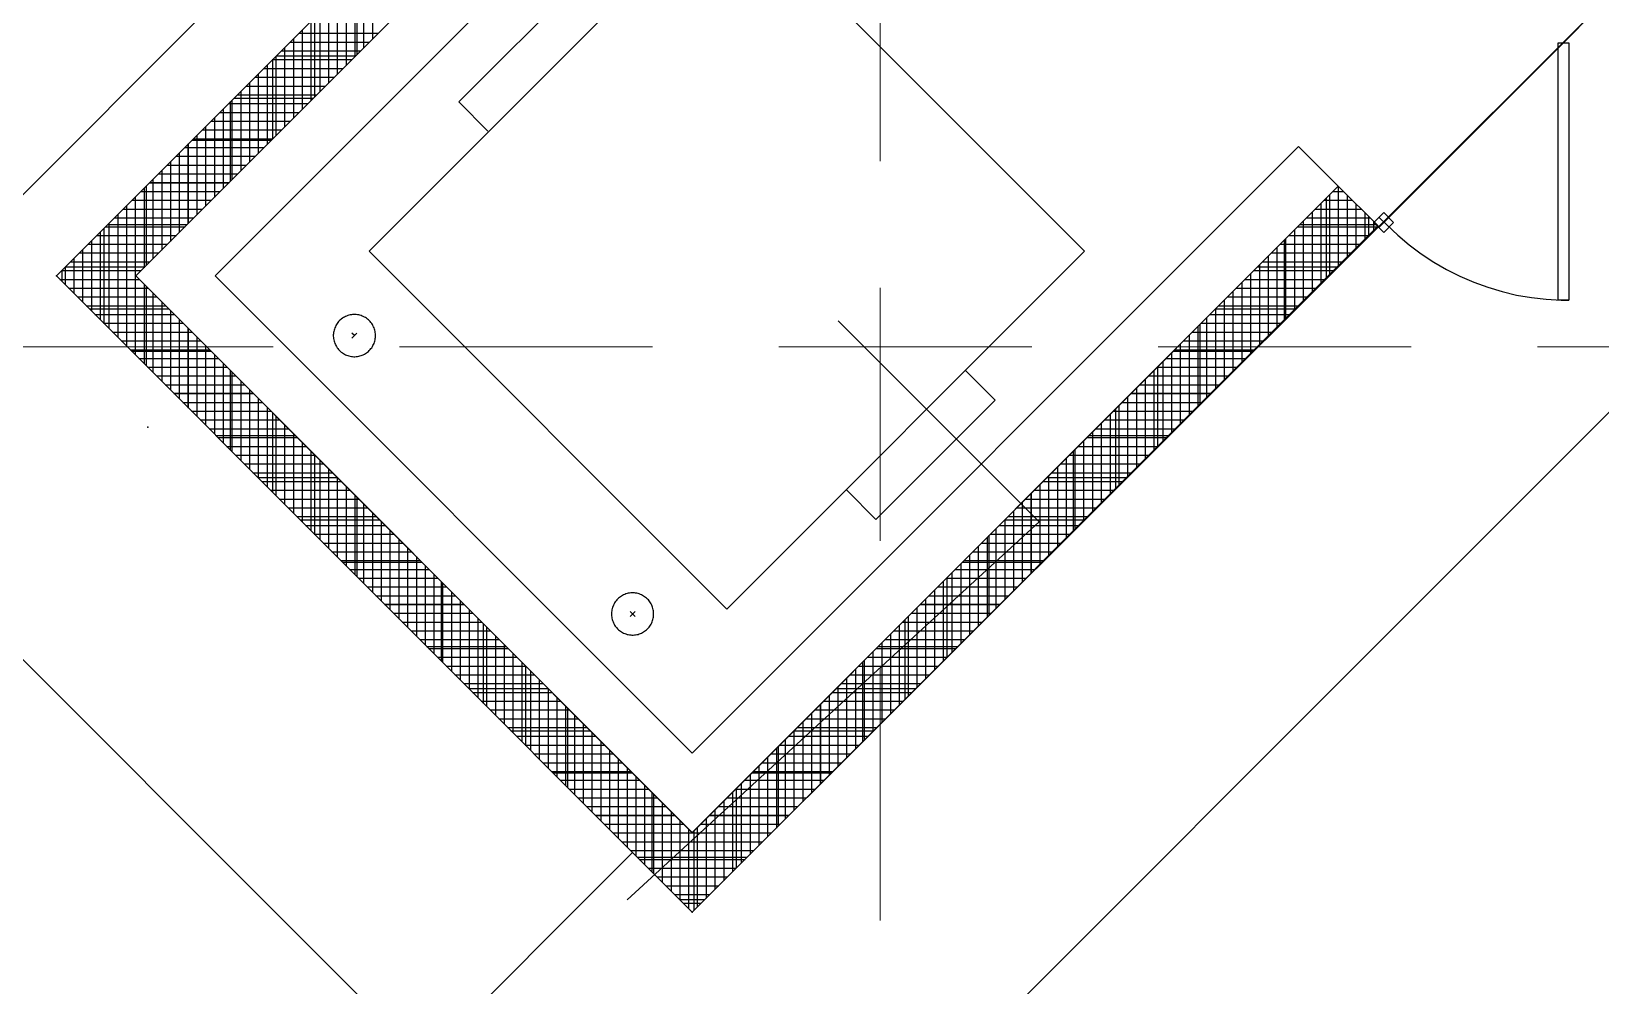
# Model space of a CAD drawing. Header units: inches. Extents: x 4833 to 5685, y 5436 to 5969.
# Drawn here: x 5355.14 to 5373.75, y 5694.87 to 5706.18 of the extents above; entities that cross this region are included whole.
import ezdxf

# ---------------------------------------------------------------- set-up
doc = ezdxf.new("R2010")
doc.units = ezdxf.units.IN
doc.header["$LTSCALE"] = 20
doc.header["$MEASUREMENT"] = 0
doc.linetypes.add('DASH', pattern=[1, 0.5, -0.5])
doc.linetypes.add('HIDDEN', pattern=[0.375, 0.25, -0.125])
for name, color, linetype in [('GRID', 254, 'HIDDEN'), ('MOVE', 12, 'Continuous'), ('OTL_PARKING', 9, 'Continuous'), ('WALLS', 14, 'Continuous')]:
    doc.layers.add(name, color=color, linetype=linetype)

msp = doc.modelspace()

# ---------------------------------------------------------------- linework, layer by layer
at = {"layer": 'GRID', "color": 252, "linetype": 'HIDDEN', "lineweight": 0, "ltscale": 0.6}
for p, q in [((5365.204, 5955.136), (5365.204, 5489.577)), ((4846.504, 5702.436), (5671.104, 5702.436))]:
    msp.add_line(p, q, dxfattribs=at)
at = {"layer": 'MOVE', "color": 7, "linetype": 'DASH', "flags": 128}
msp.add_lwpolyline([(5120.683, 5777.771), (5208.871, 5858.581), (5367.091, 5700.362), (5278.903, 5619.552), (5120.683, 5777.771)], close=True, dxfattribs=at)
at = {"layer": 'MOVE', "color": 7, "linetype": 'Continuous', "flags": 128}
for points in [[(5355.433, 5703.277), (5365.686, 5713.53)], [(5355.433, 5703.277), (5365.686, 5713.53)], [(5356.375, 5703.277), (5366.157, 5713.059)], [(5356.375, 5703.277), (5366.157, 5713.059)], [(5357.318, 5703.277), (5366.625, 5712.583)], [(5357.318, 5703.277), (5366.625, 5712.583)], [(5371.119, 5703.852), (5375.87, 5708.603)], [(5359.145, 5703.571), (5363.388, 5707.814)], [(5359.145, 5703.571), (5363.388, 5707.814)], [(5363.388, 5707.814), (5367.63, 5703.571)], [(5363.388, 5707.814), (5367.63, 5703.571)], [(5359.182, 5707.026), (5359.182, 5706.083)], [(5358.974, 5706.818), (5358.974, 5705.875)], [(5359.078, 5706.922), (5359.078, 5705.979)], [(5358.869, 5706.714), (5358.869, 5705.771)], [(5361.62, 5706.753), (5360.206, 5705.339)], [(5361.62, 5706.753), (5360.206, 5705.339)], [(5358.661, 5706.505), (5358.661, 5705.562)], [(5358.765, 5706.609), (5358.765, 5705.667)], [(5358.453, 5706.297), (5358.453, 5705.354)], [(5358.557, 5706.401), (5358.557, 5705.458)], [(5358.244, 5706.089), (5358.244, 5705.146)], [(5358.309, 5706.153), (5359.252, 5706.153)], [(5358.349, 5706.193), (5358.349, 5705.25)], [(5365.804, 5693.613), (5378.354, 5706.164)], [(5358.036, 5705.88), (5358.036, 5704.937)], [(5358.1, 5705.945), (5359.043, 5705.945)], [(5358.14, 5705.984), (5358.14, 5705.042)], [(5358.205, 5706.049), (5359.147, 5706.049)], [(5373.248, 5702.988), (5373.248, 5706.04)], [(5373.248, 5702.988), (5373.248, 5706.04)], [(5373.248, 5706.04), (5373.373, 5706.04)], [(5373.248, 5706.04), (5373.373, 5706.04)], [(5373.373, 5706.04), (5373.373, 5702.988)], [(5373.373, 5706.04), (5373.373, 5702.988)], [(5357.892, 5705.736), (5358.835, 5705.736)], [(5357.932, 5705.776), (5357.932, 5704.833)], [(5357.996, 5705.841), (5358.939, 5705.841)], [(5357.684, 5705.528), (5358.627, 5705.528)], [(5357.724, 5705.568), (5357.724, 5704.625)], [(5357.788, 5705.632), (5358.731, 5705.632)], [(5357.828, 5705.672), (5357.828, 5704.729)], [(5357.475, 5705.32), (5358.418, 5705.32)], [(5357.515, 5705.359), (5357.515, 5704.417)], [(5357.58, 5705.424), (5358.522, 5705.424)], [(5357.619, 5705.464), (5357.619, 5704.521)], [(5360.206, 5705.339), (5360.552, 5704.993)], [(5360.206, 5705.339), (5360.552, 5704.993)], [(5357.307, 5705.151), (5357.307, 5704.208)], [(5357.371, 5705.216), (5358.314, 5705.216)], [(5357.411, 5705.255), (5357.411, 5704.312)], [(5357.099, 5704.943), (5357.099, 5704)], [(5357.163, 5705.007), (5358.106, 5705.007)], [(5357.203, 5705.047), (5357.203, 5704.104)], [(5357.267, 5705.111), (5358.21, 5705.111)], [(5356.955, 5704.799), (5357.897, 5704.799)], [(5356.994, 5704.839), (5356.994, 5703.896)], [(5357.059, 5704.903), (5358.002, 5704.903)], [(5362.975, 5697.62), (5370.168, 5704.813)], [(5362.975, 5697.62), (5370.168, 5704.813)], [(5370.639, 5704.341), (5370.168, 5704.813)], [(5370.639, 5704.341), (5370.168, 5704.813)], [(5356.746, 5704.591), (5357.689, 5704.591)], [(5356.786, 5704.63), (5356.786, 5703.687)], [(5356.85, 5704.695), (5357.793, 5704.695)], [(5356.89, 5704.734), (5356.89, 5703.792)], [(5356.538, 5704.382), (5357.481, 5704.382)], [(5356.578, 5704.422), (5356.578, 5703.479)], [(5356.642, 5704.486), (5357.585, 5704.486)], [(5356.682, 5704.526), (5356.682, 5703.583)], [(5356.369, 5704.214), (5356.369, 5702.34)], [(5356.434, 5704.278), (5357.377, 5704.278)], [(5356.474, 5704.318), (5356.474, 5703.375)], [(5370.639, 5704.341), (5362.975, 5696.677)], [(5370.639, 5704.341), (5362.975, 5696.677)], [(5370.536, 5704.238), (5370.536, 5703.295)], [(5370.576, 5704.278), (5370.702, 5704.278)], [(5370.639, 5704.341), (5371.111, 5703.87)], [(5370.639, 5704.341), (5371.111, 5703.87)], [(5370.64, 5704.34), (5370.64, 5703.399)], [(5370.744, 5704.236), (5370.744, 5703.504)], [(5356.225, 5704.07), (5357.168, 5704.07)], [(5356.265, 5704.109), (5356.265, 5702.444)], [(5356.33, 5704.174), (5357.272, 5704.174)], [(5370.328, 5704.03), (5370.328, 5703.087)], [(5370.368, 5704.07), (5370.911, 5704.07)], [(5370.432, 5704.134), (5370.432, 5703.191)], [(5370.472, 5704.174), (5370.807, 5704.174)], [(5370.849, 5704.132), (5370.849, 5703.608)], [(5370.953, 5704.028), (5370.953, 5703.712)], [(5371.178, 5704.028), (5371.06, 5703.911)], [(5371.178, 5704.028), (5371.06, 5703.911)], [(5371.296, 5703.911), (5371.178, 5704.028)], [(5371.296, 5703.911), (5371.178, 5704.028)], [(5356.017, 5703.861), (5356.96, 5703.861)], [(5356.057, 5703.901), (5356.057, 5702.653)], [(5356.121, 5703.966), (5357.064, 5703.966)], [(5356.161, 5704.005), (5356.161, 5702.549)], [(5371.111, 5703.87), (5362.975, 5695.734)], [(5371.111, 5703.87), (5362.975, 5695.734)], [(5370.119, 5703.821), (5370.119, 5702.879)], [(5370.159, 5703.861), (5371.102, 5703.861)], [(5370.224, 5703.926), (5370.224, 5702.983)], [(5370.263, 5703.966), (5371.015, 5703.966)], [(5371.057, 5703.923), (5371.057, 5703.816)], [(5371.06, 5703.911), (5371.178, 5703.793)], [(5371.06, 5703.911), (5371.178, 5703.793)], [(5371.215, 5703.882), (5371.126, 5703.97)], [(5371.215, 5703.882), (5371.126, 5703.97)], [(5371.178, 5703.793), (5371.296, 5703.911)], [(5371.178, 5703.793), (5371.296, 5703.911)], [(5371.215, 5703.882), (5371.344, 5703.76), (5371.48, 5703.646), (5371.622, 5703.54), (5371.771, 5703.442), (5371.924, 5703.354), (5372.083, 5703.274), (5372.246, 5703.204), (5372.413, 5703.143), (5372.583, 5703.092), (5372.755, 5703.051), (5372.93, 5703.02), (5373.107, 5703), (5373.284, 5702.989), (5373.373, 5702.988)], [(5355.809, 5703.653), (5356.752, 5703.653)], [(5355.849, 5703.693), (5355.849, 5702.861)], [(5355.913, 5703.757), (5356.856, 5703.757)], [(5355.953, 5703.797), (5355.953, 5702.757)], [(5369.951, 5703.653), (5370.894, 5703.653)], [(5370.015, 5703.717), (5370.015, 5702.774)], [(5370.055, 5703.757), (5370.998, 5703.757)], [(5355.64, 5703.484), (5355.64, 5703.069)], [(5355.705, 5703.549), (5356.647, 5703.549)], [(5355.744, 5703.589), (5355.744, 5702.965)], [(5363.388, 5699.329), (5359.145, 5703.571)], [(5363.388, 5699.329), (5359.145, 5703.571)], [(5367.63, 5703.571), (5363.388, 5699.329)], [(5367.63, 5703.571), (5363.388, 5699.329)], [(5369.807, 5703.509), (5369.807, 5702.566)], [(5369.847, 5703.549), (5370.79, 5703.549)], [(5369.911, 5703.613), (5369.911, 5702.67)], [(5362.975, 5695.734), (5355.433, 5703.277)], [(5362.975, 5695.734), (5355.433, 5703.277)], [(5355.496, 5703.341), (5356.439, 5703.341)], [(5355.536, 5703.38), (5355.536, 5703.174)], [(5355.6, 5703.445), (5356.543, 5703.445)], [(5362.975, 5696.677), (5356.375, 5703.277)], [(5362.975, 5696.677), (5356.375, 5703.277)], [(5362.975, 5697.62), (5357.318, 5703.277)], [(5362.975, 5697.62), (5357.318, 5703.277)], [(5369.599, 5703.301), (5369.599, 5702.358)], [(5369.638, 5703.341), (5370.581, 5703.341)], [(5369.703, 5703.405), (5369.703, 5702.462)], [(5369.743, 5703.445), (5370.685, 5703.445)], [(5355.473, 5703.236), (5356.416, 5703.236)], [(5355.577, 5703.132), (5356.52, 5703.132)], [(5356.474, 5703.179), (5356.474, 5702.236)], [(5369.39, 5703.092), (5369.39, 5702.149)], [(5369.43, 5703.132), (5370.373, 5703.132)], [(5369.494, 5703.196), (5369.494, 5702.254)], [(5369.534, 5703.236), (5370.477, 5703.236)], [(5355.682, 5703.028), (5356.624, 5703.028)], [(5355.786, 5702.924), (5356.728, 5702.924)], [(5356.578, 5703.075), (5356.578, 5702.132)], [(5356.682, 5702.97), (5356.682, 5702.028)], [(5369.222, 5702.924), (5370.165, 5702.924)], [(5369.286, 5702.988), (5369.286, 5702.045)], [(5369.326, 5703.028), (5370.269, 5703.028)], [(5373.373, 5702.988), (5373.248, 5702.988)], [(5373.373, 5702.988), (5373.248, 5702.988)], [(5355.89, 5702.82), (5356.833, 5702.82)], [(5355.994, 5702.716), (5356.937, 5702.716)], [(5356.786, 5702.866), (5356.786, 5701.924)], [(5356.89, 5702.762), (5356.89, 5701.819)], [(5358.763, 5702.713), (5358.755, 5702.701)], [(5358.763, 5702.713), (5358.755, 5702.701)], [(5358.772, 5702.725), (5358.763, 5702.713)], [(5358.772, 5702.725), (5358.763, 5702.713)], [(5358.781, 5702.736), (5358.772, 5702.725)], [(5358.781, 5702.736), (5358.772, 5702.725)], [(5358.791, 5702.747), (5358.781, 5702.736)], [(5358.791, 5702.747), (5358.781, 5702.736)], [(5358.802, 5702.757), (5358.791, 5702.747)], [(5358.802, 5702.757), (5358.791, 5702.747)], [(5358.813, 5702.766), (5358.802, 5702.757)], [(5358.813, 5702.766), (5358.802, 5702.757)], [(5358.825, 5702.775), (5358.813, 5702.766)], [(5358.825, 5702.775), (5358.813, 5702.766)], [(5358.837, 5702.783), (5358.825, 5702.775)], [(5358.837, 5702.783), (5358.825, 5702.775)], [(5358.85, 5702.79), (5358.837, 5702.783)], [(5358.85, 5702.79), (5358.837, 5702.783)], [(5358.863, 5702.796), (5358.85, 5702.79)], [(5358.863, 5702.796), (5358.85, 5702.79)], [(5358.876, 5702.802), (5358.863, 5702.796)], [(5358.876, 5702.802), (5358.863, 5702.796)], [(5358.89, 5702.807), (5358.876, 5702.802)], [(5358.89, 5702.807), (5358.876, 5702.802)], [(5358.903, 5702.811), (5358.89, 5702.807)], [(5358.903, 5702.811), (5358.89, 5702.807)], [(5358.918, 5702.815), (5358.903, 5702.811)], [(5358.918, 5702.815), (5358.903, 5702.811)], [(5358.932, 5702.817), (5358.918, 5702.815)], [(5358.932, 5702.817), (5358.918, 5702.815)], [(5358.946, 5702.819), (5358.932, 5702.817)], [(5358.946, 5702.819), (5358.932, 5702.817)], [(5358.961, 5702.82), (5358.946, 5702.819)], [(5358.961, 5702.82), (5358.946, 5702.819)], [(5358.975, 5702.82), (5358.961, 5702.82)], [(5358.975, 5702.82), (5358.961, 5702.82)], [(5358.99, 5702.819), (5358.975, 5702.82)], [(5358.99, 5702.819), (5358.975, 5702.82)], [(5359.004, 5702.817), (5358.99, 5702.819)], [(5359.004, 5702.817), (5358.99, 5702.819)], [(5359.019, 5702.815), (5359.004, 5702.817)], [(5359.019, 5702.815), (5359.004, 5702.817)], [(5359.033, 5702.811), (5359.019, 5702.815)], [(5359.033, 5702.811), (5359.019, 5702.815)], [(5359.047, 5702.807), (5359.033, 5702.811)], [(5359.047, 5702.807), (5359.033, 5702.811)], [(5359.06, 5702.802), (5359.047, 5702.807)], [(5359.06, 5702.802), (5359.047, 5702.807)], [(5359.074, 5702.796), (5359.06, 5702.802)], [(5359.074, 5702.796), (5359.06, 5702.802)], [(5359.087, 5702.79), (5359.074, 5702.796)], [(5359.087, 5702.79), (5359.074, 5702.796)], [(5359.099, 5702.783), (5359.087, 5702.79)], [(5359.099, 5702.783), (5359.087, 5702.79)], [(5359.112, 5702.775), (5359.099, 5702.783)], [(5359.112, 5702.775), (5359.099, 5702.783)], [(5359.123, 5702.766), (5359.112, 5702.775)], [(5359.123, 5702.766), (5359.112, 5702.775)], [(5359.134, 5702.757), (5359.123, 5702.766)], [(5359.134, 5702.757), (5359.123, 5702.766)], [(5359.145, 5702.747), (5359.134, 5702.757)], [(5359.145, 5702.747), (5359.134, 5702.757)], [(5359.155, 5702.736), (5359.145, 5702.747)], [(5359.155, 5702.736), (5359.145, 5702.747)], [(5359.164, 5702.725), (5359.155, 5702.736)], [(5359.164, 5702.725), (5359.155, 5702.736)], [(5359.173, 5702.713), (5359.164, 5702.725)], [(5359.173, 5702.713), (5359.164, 5702.725)], [(5359.181, 5702.701), (5359.173, 5702.713)], [(5359.181, 5702.701), (5359.173, 5702.713)], [(5369.013, 5702.716), (5369.956, 5702.716)], [(5369.078, 5702.78), (5369.078, 5701.837)], [(5369.118, 5702.82), (5370.06, 5702.82)], [(5369.182, 5702.884), (5369.182, 5701.941)], [(5356.098, 5702.611), (5357.041, 5702.611)], [(5356.994, 5702.658), (5356.994, 5701.715)], [(5357.099, 5702.554), (5357.099, 5701.611)], [(5358.719, 5702.592), (5358.718, 5702.577)], [(5358.719, 5702.592), (5358.718, 5702.577)], [(5358.718, 5702.577), (5358.718, 5702.562)], [(5358.718, 5702.577), (5358.718, 5702.562)], [(5358.718, 5702.562), (5358.719, 5702.548)], [(5358.718, 5702.562), (5358.719, 5702.548)], [(5358.721, 5702.606), (5358.719, 5702.592)], [(5358.721, 5702.606), (5358.719, 5702.592)], [(5358.719, 5702.548), (5358.721, 5702.534)], [(5358.719, 5702.548), (5358.721, 5702.534)], [(5358.723, 5702.62), (5358.721, 5702.606)], [(5358.723, 5702.62), (5358.721, 5702.606)], [(5358.721, 5702.534), (5358.723, 5702.519)], [(5358.721, 5702.534), (5358.723, 5702.519)], [(5358.727, 5702.634), (5358.723, 5702.62)], [(5358.727, 5702.634), (5358.723, 5702.62)], [(5358.723, 5702.519), (5358.727, 5702.505)], [(5358.723, 5702.519), (5358.727, 5702.505)], [(5358.731, 5702.648), (5358.727, 5702.634)], [(5358.731, 5702.648), (5358.727, 5702.634)], [(5358.736, 5702.662), (5358.731, 5702.648)], [(5358.736, 5702.662), (5358.731, 5702.648)], [(5358.742, 5702.675), (5358.736, 5702.662)], [(5358.742, 5702.675), (5358.736, 5702.662)], [(5358.748, 5702.688), (5358.742, 5702.675)], [(5358.748, 5702.688), (5358.742, 5702.675)], [(5358.755, 5702.701), (5358.748, 5702.688)], [(5358.755, 5702.701), (5358.748, 5702.688)], [(5358.998, 5702.599), (5358.939, 5702.54)], [(5358.998, 5702.599), (5358.939, 5702.54)], [(5358.968, 5702.57), (5358.939, 5702.599)], [(5358.968, 5702.57), (5358.939, 5702.599)], [(5359.188, 5702.688), (5359.181, 5702.701)], [(5359.188, 5702.688), (5359.181, 5702.701)], [(5359.195, 5702.675), (5359.188, 5702.688)], [(5359.195, 5702.675), (5359.188, 5702.688)], [(5359.201, 5702.662), (5359.195, 5702.675)], [(5359.201, 5702.662), (5359.195, 5702.675)], [(5359.205, 5702.648), (5359.201, 5702.662)], [(5359.205, 5702.648), (5359.201, 5702.662)], [(5359.21, 5702.634), (5359.205, 5702.648)], [(5359.21, 5702.634), (5359.205, 5702.648)], [(5359.213, 5702.62), (5359.21, 5702.634)], [(5359.213, 5702.62), (5359.21, 5702.634)], [(5359.21, 5702.505), (5359.213, 5702.519)], [(5359.21, 5702.505), (5359.213, 5702.519)], [(5359.216, 5702.606), (5359.213, 5702.62)], [(5359.216, 5702.606), (5359.213, 5702.62)], [(5359.213, 5702.519), (5359.216, 5702.534)], [(5359.213, 5702.519), (5359.216, 5702.534)], [(5359.217, 5702.592), (5359.216, 5702.606)], [(5359.217, 5702.592), (5359.216, 5702.606)], [(5359.216, 5702.534), (5359.217, 5702.548)], [(5359.216, 5702.534), (5359.217, 5702.548)], [(5359.218, 5702.577), (5359.217, 5702.592)], [(5359.218, 5702.577), (5359.217, 5702.592)], [(5359.217, 5702.548), (5359.218, 5702.562)], [(5359.217, 5702.548), (5359.218, 5702.562)], [(5359.218, 5702.562), (5359.218, 5702.577)], [(5359.218, 5702.562), (5359.218, 5702.577)], [(5368.869, 5702.571), (5368.869, 5701.629)], [(5368.909, 5702.611), (5369.852, 5702.611)], [(5368.974, 5702.676), (5368.974, 5701.733)], [(5356.202, 5702.507), (5357.145, 5702.507)], [(5356.307, 5702.403), (5357.249, 5702.403)], [(5357.203, 5702.45), (5357.203, 5701.507)], [(5357.307, 5702.345), (5357.307, 5701.403)], [(5358.727, 5702.505), (5358.731, 5702.491)], [(5358.727, 5702.505), (5358.731, 5702.491)], [(5358.731, 5702.491), (5358.736, 5702.477)], [(5358.731, 5702.491), (5358.736, 5702.477)], [(5358.736, 5702.477), (5358.742, 5702.464)], [(5358.736, 5702.477), (5358.742, 5702.464)], [(5358.742, 5702.464), (5358.748, 5702.451)], [(5358.742, 5702.464), (5358.748, 5702.451)], [(5358.748, 5702.451), (5358.755, 5702.439)], [(5358.748, 5702.451), (5358.755, 5702.439)], [(5358.755, 5702.439), (5358.763, 5702.426)], [(5358.755, 5702.439), (5358.763, 5702.426)], [(5358.763, 5702.426), (5358.772, 5702.415)], [(5358.763, 5702.426), (5358.772, 5702.415)], [(5358.772, 5702.415), (5358.781, 5702.404)], [(5358.772, 5702.415), (5358.781, 5702.404)], [(5358.781, 5702.404), (5358.791, 5702.393)], [(5358.781, 5702.404), (5358.791, 5702.393)], [(5358.791, 5702.393), (5358.802, 5702.383)], [(5358.791, 5702.393), (5358.802, 5702.383)], [(5358.802, 5702.383), (5358.813, 5702.374)], [(5358.802, 5702.383), (5358.813, 5702.374)], [(5358.813, 5702.374), (5358.825, 5702.365)], [(5358.813, 5702.374), (5358.825, 5702.365)], [(5358.825, 5702.365), (5358.837, 5702.357)], [(5358.825, 5702.365), (5358.837, 5702.357)], [(5358.837, 5702.357), (5358.85, 5702.35)], [(5358.837, 5702.357), (5358.85, 5702.35)], [(5358.85, 5702.35), (5358.863, 5702.343)], [(5358.85, 5702.35), (5358.863, 5702.343)], [(5358.863, 5702.343), (5358.876, 5702.337)], [(5358.863, 5702.343), (5358.876, 5702.337)], [(5358.876, 5702.337), (5358.89, 5702.332)], [(5358.876, 5702.337), (5358.89, 5702.332)], [(5358.89, 5702.332), (5358.903, 5702.328)], [(5358.89, 5702.332), (5358.903, 5702.328)], [(5359.033, 5702.328), (5359.047, 5702.332)], [(5359.033, 5702.328), (5359.047, 5702.332)], [(5359.047, 5702.332), (5359.06, 5702.337)], [(5359.047, 5702.332), (5359.06, 5702.337)], [(5359.06, 5702.337), (5359.074, 5702.343)], [(5359.06, 5702.337), (5359.074, 5702.343)], [(5359.074, 5702.343), (5359.087, 5702.35)], [(5359.074, 5702.343), (5359.087, 5702.35)], [(5359.087, 5702.35), (5359.099, 5702.357)], [(5359.087, 5702.35), (5359.099, 5702.357)], [(5359.099, 5702.357), (5359.112, 5702.365)], [(5359.099, 5702.357), (5359.112, 5702.365)], [(5359.112, 5702.365), (5359.123, 5702.374)], [(5359.112, 5702.365), (5359.123, 5702.374)], [(5359.123, 5702.374), (5359.134, 5702.383)], [(5359.123, 5702.374), (5359.134, 5702.383)], [(5359.134, 5702.383), (5359.145, 5702.393)], [(5359.134, 5702.383), (5359.145, 5702.393)], [(5359.145, 5702.393), (5359.155, 5702.404)], [(5359.145, 5702.393), (5359.155, 5702.404)], [(5359.155, 5702.404), (5359.164, 5702.415)], [(5359.155, 5702.404), (5359.164, 5702.415)], [(5359.164, 5702.415), (5359.173, 5702.426)], [(5359.164, 5702.415), (5359.173, 5702.426)], [(5359.173, 5702.426), (5359.181, 5702.439)], [(5359.173, 5702.426), (5359.181, 5702.439)], [(5359.181, 5702.439), (5359.188, 5702.451)], [(5359.181, 5702.439), (5359.188, 5702.451)], [(5359.188, 5702.451), (5359.195, 5702.464)], [(5359.188, 5702.451), (5359.195, 5702.464)], [(5359.195, 5702.464), (5359.201, 5702.477)], [(5359.195, 5702.464), (5359.201, 5702.477)], [(5359.201, 5702.477), (5359.205, 5702.491)], [(5359.201, 5702.477), (5359.205, 5702.491)], [(5359.205, 5702.491), (5359.21, 5702.505)], [(5359.205, 5702.491), (5359.21, 5702.505)], [(5368.661, 5702.363), (5368.661, 5701.42)], [(5368.701, 5702.403), (5369.644, 5702.403)], [(5368.765, 5702.467), (5368.765, 5701.524)], [(5368.805, 5702.507), (5369.748, 5702.507)], [(5356.411, 5702.299), (5357.353, 5702.299)], [(5356.515, 5702.195), (5357.458, 5702.195)], [(5357.411, 5702.241), (5357.411, 5701.299)], [(5358.903, 5702.328), (5358.918, 5702.325)], [(5358.903, 5702.328), (5358.918, 5702.325)], [(5358.918, 5702.325), (5358.932, 5702.322)], [(5358.918, 5702.325), (5358.932, 5702.322)], [(5358.932, 5702.322), (5358.946, 5702.321)], [(5358.932, 5702.322), (5358.946, 5702.321)], [(5358.946, 5702.321), (5358.961, 5702.32)], [(5358.946, 5702.321), (5358.961, 5702.32)], [(5358.961, 5702.32), (5358.975, 5702.32)], [(5358.961, 5702.32), (5358.975, 5702.32)], [(5358.975, 5702.32), (5358.99, 5702.321)], [(5358.975, 5702.32), (5358.99, 5702.321)], [(5358.99, 5702.321), (5359.004, 5702.322)], [(5358.99, 5702.321), (5359.004, 5702.322)], [(5359.004, 5702.322), (5359.019, 5702.325)], [(5359.004, 5702.322), (5359.019, 5702.325)], [(5359.019, 5702.325), (5359.033, 5702.328)], [(5359.019, 5702.325), (5359.033, 5702.328)], [(5366.216, 5702.157), (5366.57, 5701.804)], [(5366.216, 5702.157), (5366.57, 5701.804)], [(5368.453, 5702.155), (5368.453, 5701.212)], [(5368.493, 5702.195), (5369.435, 5702.195)], [(5368.557, 5702.259), (5368.557, 5701.316)], [(5368.597, 5702.299), (5369.54, 5702.299)], [(5356.619, 5702.091), (5357.562, 5702.091)], [(5356.723, 5701.986), (5357.666, 5701.986)], [(5357.515, 5702.137), (5357.515, 5701.194)], [(5357.619, 5702.033), (5357.619, 5701.09)], [(5368.284, 5701.986), (5369.227, 5701.986)], [(5368.349, 5702.051), (5368.349, 5701.108)], [(5368.388, 5702.091), (5369.331, 5702.091)], [(5356.827, 5701.882), (5357.77, 5701.882)], [(5356.932, 5701.778), (5357.874, 5701.778)], [(5357.724, 5701.929), (5357.724, 5700.986)], [(5357.828, 5701.825), (5357.828, 5700.882)], [(5366.57, 5701.804), (5365.155, 5700.39)], [(5366.57, 5701.804), (5365.155, 5700.39)], [(5368.076, 5701.778), (5369.019, 5701.778)], [(5368.14, 5701.842), (5368.14, 5700.899)], [(5368.18, 5701.882), (5369.123, 5701.882)], [(5368.244, 5701.946), (5368.244, 5701.004)], [(5357.036, 5701.674), (5357.978, 5701.674)], [(5357.932, 5701.72), (5357.932, 5700.778)], [(5358.036, 5701.616), (5358.036, 5700.674)], [(5367.932, 5701.634), (5367.932, 5700.691)], [(5367.972, 5701.674), (5368.915, 5701.674)], [(5368.036, 5701.738), (5368.036, 5700.795)], [(5357.14, 5701.57), (5358.083, 5701.57)], [(5357.244, 5701.466), (5358.187, 5701.466)], [(5358.14, 5701.512), (5358.14, 5700.569)], [(5358.244, 5701.408), (5358.244, 5700.465)], [(5367.724, 5701.426), (5367.724, 5700.483)], [(5367.763, 5701.466), (5368.706, 5701.466)], [(5367.828, 5701.53), (5367.828, 5700.587)], [(5367.868, 5701.57), (5368.81, 5701.57)], [(5357.348, 5701.361), (5358.291, 5701.361)], [(5357.452, 5701.257), (5358.395, 5701.257)], [(5358.349, 5701.304), (5358.349, 5700.361)], [(5367.515, 5701.217), (5367.515, 5700.274)], [(5367.555, 5701.257), (5368.498, 5701.257)], [(5367.619, 5701.321), (5367.619, 5700.379)], [(5367.659, 5701.361), (5368.602, 5701.361)], [(5357.557, 5701.153), (5358.499, 5701.153)], [(5357.661, 5701.049), (5358.603, 5701.049)], [(5358.453, 5701.2), (5358.453, 5700.257)], [(5358.557, 5701.095), (5358.557, 5700.153)], [(5367.347, 5701.049), (5368.29, 5701.049)], [(5367.411, 5701.113), (5367.411, 5700.17)], [(5367.451, 5701.153), (5368.394, 5701.153)], [(5357.765, 5700.945), (5358.708, 5700.945)], [(5358.661, 5700.991), (5358.661, 5700.049)], [(5358.765, 5700.887), (5358.765, 5699.944)], [(5367.203, 5700.905), (5367.203, 5699.962)], [(5367.243, 5700.945), (5368.185, 5700.945)], [(5367.307, 5701.009), (5367.307, 5700.066)], [(5357.869, 5700.841), (5358.812, 5700.841)], [(5357.973, 5700.736), (5358.916, 5700.736)], [(5358.869, 5700.783), (5358.869, 5699.84)], [(5358.974, 5700.679), (5358.974, 5699.736)], [(5365.155, 5700.39), (5364.809, 5700.736)], [(5365.155, 5700.39), (5364.809, 5700.736)], [(5366.994, 5700.696), (5366.994, 5699.754)], [(5367.034, 5700.736), (5367.977, 5700.736)], [(5367.099, 5700.801), (5367.099, 5699.858)], [(5367.138, 5700.841), (5368.081, 5700.841)], [(5358.077, 5700.632), (5359.02, 5700.632)], [(5358.182, 5700.528), (5359.124, 5700.528)], [(5359.078, 5700.575), (5359.078, 5699.632)], [(5359.182, 5700.47), (5359.182, 5699.528)], [(5366.786, 5700.488), (5366.786, 5699.545)], [(5366.826, 5700.528), (5367.769, 5700.528)], [(5366.89, 5700.592), (5366.89, 5699.649)], [(5366.93, 5700.632), (5367.873, 5700.632)], [(5358.286, 5700.424), (5359.228, 5700.424)], [(5358.39, 5700.32), (5359.333, 5700.32)], [(5359.286, 5700.366), (5359.286, 5699.424)], [(5366.618, 5700.32), (5367.56, 5700.32)], [(5366.682, 5700.384), (5366.682, 5699.441)], [(5366.722, 5700.424), (5367.665, 5700.424)], [(5358.494, 5700.216), (5359.437, 5700.216)], [(5358.598, 5700.111), (5359.541, 5700.111)], [(5359.39, 5700.262), (5359.39, 5699.319)], [(5359.494, 5700.158), (5359.494, 5699.215)], [(5366.409, 5700.111), (5367.352, 5700.111)], [(5366.474, 5700.176), (5366.474, 5699.233)], [(5366.513, 5700.216), (5367.456, 5700.216)], [(5366.578, 5700.28), (5366.578, 5699.337)], [(5358.702, 5700.007), (5359.645, 5700.007)], [(5359.599, 5700.054), (5359.599, 5699.111)], [(5359.703, 5699.95), (5359.703, 5699.007)], [(5366.265, 5699.967), (5366.265, 5699.024)], [(5366.305, 5700.007), (5367.248, 5700.007)], [(5366.369, 5700.071), (5366.369, 5699.129)], [(5358.807, 5699.903), (5359.749, 5699.903)], [(5358.911, 5699.799), (5359.853, 5699.799)], [(5359.807, 5699.845), (5359.807, 5698.903)], [(5359.911, 5699.741), (5359.911, 5698.799)], [(5366.057, 5699.759), (5366.057, 5698.816)], [(5366.097, 5699.799), (5367.04, 5699.799)], [(5366.161, 5699.863), (5366.161, 5698.92)], [(5366.201, 5699.903), (5367.144, 5699.903)], [(5359.015, 5699.695), (5359.958, 5699.695)], [(5359.119, 5699.591), (5360.062, 5699.591)], [(5360.015, 5699.637), (5360.015, 5698.694)], [(5365.849, 5699.551), (5365.849, 5698.608)], [(5365.888, 5699.591), (5366.831, 5699.591)], [(5365.953, 5699.655), (5365.953, 5698.712)], [(5365.993, 5699.695), (5366.935, 5699.695)], [(5359.223, 5699.486), (5360.166, 5699.486)], [(5359.327, 5699.382), (5360.27, 5699.382)], [(5360.119, 5699.533), (5360.119, 5698.59)], [(5360.224, 5699.429), (5360.224, 5698.486)], [(5362.036, 5699.362), (5362.031, 5699.349)], [(5362.036, 5699.362), (5362.031, 5699.349)], [(5362.041, 5699.376), (5362.036, 5699.362)], [(5362.041, 5699.376), (5362.036, 5699.362)], [(5362.048, 5699.389), (5362.041, 5699.376)], [(5362.048, 5699.389), (5362.041, 5699.376)], [(5362.055, 5699.401), (5362.048, 5699.389)], [(5362.055, 5699.401), (5362.048, 5699.389)], [(5362.063, 5699.413), (5362.055, 5699.401)], [(5362.063, 5699.413), (5362.055, 5699.401)], [(5362.072, 5699.425), (5362.063, 5699.413)], [(5362.072, 5699.425), (5362.063, 5699.413)], [(5362.081, 5699.436), (5362.072, 5699.425)], [(5362.081, 5699.436), (5362.072, 5699.425)], [(5362.091, 5699.447), (5362.081, 5699.436)], [(5362.091, 5699.447), (5362.081, 5699.436)], [(5362.102, 5699.457), (5362.091, 5699.447)], [(5362.102, 5699.457), (5362.091, 5699.447)], [(5362.113, 5699.466), (5362.102, 5699.457)], [(5362.113, 5699.466), (5362.102, 5699.457)], [(5362.125, 5699.475), (5362.113, 5699.466)], [(5362.125, 5699.475), (5362.113, 5699.466)], [(5362.137, 5699.483), (5362.125, 5699.475)], [(5362.137, 5699.483), (5362.125, 5699.475)], [(5362.149, 5699.49), (5362.137, 5699.483)], [(5362.149, 5699.49), (5362.137, 5699.483)], [(5362.162, 5699.497), (5362.149, 5699.49)], [(5362.162, 5699.497), (5362.149, 5699.49)], [(5362.176, 5699.502), (5362.162, 5699.497)], [(5362.176, 5699.502), (5362.162, 5699.497)], [(5362.189, 5699.507), (5362.176, 5699.502)], [(5362.189, 5699.507), (5362.176, 5699.502)], [(5362.203, 5699.511), (5362.189, 5699.507)], [(5362.203, 5699.511), (5362.189, 5699.507)], [(5362.217, 5699.515), (5362.203, 5699.511)], [(5362.217, 5699.515), (5362.203, 5699.511)], [(5362.232, 5699.517), (5362.217, 5699.515)], [(5362.232, 5699.517), (5362.217, 5699.515)], [(5362.246, 5699.519), (5362.232, 5699.517)], [(5362.246, 5699.519), (5362.232, 5699.517)], [(5362.261, 5699.52), (5362.246, 5699.519)], [(5362.261, 5699.52), (5362.246, 5699.519)], [(5362.275, 5699.52), (5362.261, 5699.52)], [(5362.275, 5699.52), (5362.261, 5699.52)], [(5362.29, 5699.519), (5362.275, 5699.52)], [(5362.29, 5699.519), (5362.275, 5699.52)], [(5362.304, 5699.517), (5362.29, 5699.519)], [(5362.304, 5699.517), (5362.29, 5699.519)], [(5362.319, 5699.515), (5362.304, 5699.517)], [(5362.319, 5699.515), (5362.304, 5699.517)], [(5362.333, 5699.511), (5362.319, 5699.515)], [(5362.333, 5699.511), (5362.319, 5699.515)], [(5362.347, 5699.507), (5362.333, 5699.511)], [(5362.347, 5699.507), (5362.333, 5699.511)], [(5362.36, 5699.502), (5362.347, 5699.507)], [(5362.36, 5699.502), (5362.347, 5699.507)], [(5362.374, 5699.497), (5362.36, 5699.502)], [(5362.374, 5699.497), (5362.36, 5699.502)], [(5362.387, 5699.49), (5362.374, 5699.497)], [(5362.387, 5699.49), (5362.374, 5699.497)], [(5362.399, 5699.483), (5362.387, 5699.49)], [(5362.399, 5699.483), (5362.387, 5699.49)], [(5362.411, 5699.475), (5362.399, 5699.483)], [(5362.411, 5699.475), (5362.399, 5699.483)], [(5362.423, 5699.466), (5362.411, 5699.475)], [(5362.423, 5699.466), (5362.411, 5699.475)], [(5362.434, 5699.457), (5362.423, 5699.466)], [(5362.434, 5699.457), (5362.423, 5699.466)], [(5362.445, 5699.447), (5362.434, 5699.457)], [(5362.445, 5699.447), (5362.434, 5699.457)], [(5362.455, 5699.436), (5362.445, 5699.447)], [(5362.455, 5699.436), (5362.445, 5699.447)], [(5362.464, 5699.425), (5362.455, 5699.436)], [(5362.464, 5699.425), (5362.455, 5699.436)], [(5362.473, 5699.413), (5362.464, 5699.425)], [(5362.473, 5699.413), (5362.464, 5699.425)], [(5362.481, 5699.401), (5362.473, 5699.413)], [(5362.481, 5699.401), (5362.473, 5699.413)], [(5362.488, 5699.389), (5362.481, 5699.401)], [(5362.488, 5699.389), (5362.481, 5699.401)], [(5362.495, 5699.376), (5362.488, 5699.389)], [(5362.495, 5699.376), (5362.488, 5699.389)], [(5362.5, 5699.362), (5362.495, 5699.376)], [(5362.5, 5699.362), (5362.495, 5699.376)], [(5362.505, 5699.349), (5362.5, 5699.362)], [(5362.505, 5699.349), (5362.5, 5699.362)], [(5365.68, 5699.382), (5366.623, 5699.382)], [(5365.744, 5699.446), (5365.744, 5698.504)], [(5365.784, 5699.486), (5366.727, 5699.486)], [(5359.432, 5699.278), (5360.374, 5699.278)], [(5359.536, 5699.174), (5360.478, 5699.174)], [(5360.328, 5699.325), (5360.328, 5698.382)], [(5360.432, 5699.22), (5360.432, 5698.278)], [(5362.019, 5699.292), (5362.018, 5699.277)], [(5362.019, 5699.292), (5362.018, 5699.277)], [(5362.018, 5699.277), (5362.018, 5699.263)], [(5362.018, 5699.277), (5362.018, 5699.263)], [(5362.018, 5699.263), (5362.019, 5699.248)], [(5362.018, 5699.263), (5362.019, 5699.248)], [(5362.021, 5699.306), (5362.019, 5699.292)], [(5362.021, 5699.306), (5362.019, 5699.292)], [(5362.019, 5699.248), (5362.021, 5699.234)], [(5362.019, 5699.248), (5362.021, 5699.234)], [(5362.023, 5699.32), (5362.021, 5699.306)], [(5362.023, 5699.32), (5362.021, 5699.306)], [(5362.021, 5699.234), (5362.023, 5699.219)], [(5362.021, 5699.234), (5362.023, 5699.219)], [(5362.027, 5699.335), (5362.023, 5699.32)], [(5362.027, 5699.335), (5362.023, 5699.32)], [(5362.023, 5699.219), (5362.027, 5699.205)], [(5362.023, 5699.219), (5362.027, 5699.205)], [(5362.031, 5699.349), (5362.027, 5699.335)], [(5362.031, 5699.349), (5362.027, 5699.335)], [(5362.027, 5699.205), (5362.031, 5699.191)], [(5362.027, 5699.205), (5362.031, 5699.191)], [(5362.031, 5699.191), (5362.036, 5699.178)], [(5362.031, 5699.191), (5362.036, 5699.178)], [(5362.036, 5699.178), (5362.041, 5699.164)], [(5362.036, 5699.178), (5362.041, 5699.164)], [(5362.297, 5699.299), (5362.239, 5699.24)], [(5362.297, 5699.299), (5362.239, 5699.24)], [(5362.297, 5699.24), (5362.239, 5699.299)], [(5362.297, 5699.24), (5362.239, 5699.299)], [(5362.495, 5699.164), (5362.5, 5699.178)], [(5362.495, 5699.164), (5362.5, 5699.178)], [(5362.5, 5699.178), (5362.505, 5699.191)], [(5362.5, 5699.178), (5362.505, 5699.191)], [(5362.509, 5699.335), (5362.505, 5699.349)], [(5362.509, 5699.335), (5362.505, 5699.349)], [(5362.505, 5699.191), (5362.509, 5699.205)], [(5362.505, 5699.191), (5362.509, 5699.205)], [(5362.513, 5699.32), (5362.509, 5699.335)], [(5362.513, 5699.32), (5362.509, 5699.335)], [(5362.509, 5699.205), (5362.513, 5699.219)], [(5362.509, 5699.205), (5362.513, 5699.219)], [(5362.515, 5699.306), (5362.513, 5699.32)], [(5362.515, 5699.306), (5362.513, 5699.32)], [(5362.513, 5699.219), (5362.515, 5699.234)], [(5362.513, 5699.219), (5362.515, 5699.234)], [(5362.517, 5699.292), (5362.515, 5699.306)], [(5362.517, 5699.292), (5362.515, 5699.306)], [(5362.515, 5699.234), (5362.517, 5699.248)], [(5362.515, 5699.234), (5362.517, 5699.248)], [(5362.518, 5699.277), (5362.517, 5699.292)], [(5362.518, 5699.277), (5362.517, 5699.292)], [(5362.517, 5699.248), (5362.518, 5699.263)], [(5362.517, 5699.248), (5362.518, 5699.263)], [(5362.518, 5699.263), (5362.518, 5699.277)], [(5362.518, 5699.263), (5362.518, 5699.277)], [(5365.472, 5699.174), (5366.415, 5699.174)], [(5365.536, 5699.238), (5365.536, 5698.295)], [(5365.576, 5699.278), (5366.519, 5699.278)], [(5365.64, 5699.342), (5365.64, 5698.399)], [(5359.64, 5699.07), (5360.583, 5699.07)], [(5360.536, 5699.116), (5360.536, 5698.174)], [(5360.64, 5699.012), (5360.64, 5698.069)], [(5362.041, 5699.164), (5362.048, 5699.151)], [(5362.041, 5699.164), (5362.048, 5699.151)], [(5362.048, 5699.151), (5362.055, 5699.139)], [(5362.048, 5699.151), (5362.055, 5699.139)], [(5362.055, 5699.139), (5362.063, 5699.127)], [(5362.055, 5699.139), (5362.063, 5699.127)], [(5362.063, 5699.127), (5362.072, 5699.115)], [(5362.063, 5699.127), (5362.072, 5699.115)], [(5362.072, 5699.115), (5362.081, 5699.104)], [(5362.072, 5699.115), (5362.081, 5699.104)], [(5362.081, 5699.104), (5362.091, 5699.093)], [(5362.081, 5699.104), (5362.091, 5699.093)], [(5362.091, 5699.093), (5362.102, 5699.083)], [(5362.091, 5699.093), (5362.102, 5699.083)], [(5362.102, 5699.083), (5362.113, 5699.074)], [(5362.102, 5699.083), (5362.113, 5699.074)], [(5362.113, 5699.074), (5362.125, 5699.065)], [(5362.113, 5699.074), (5362.125, 5699.065)], [(5362.125, 5699.065), (5362.137, 5699.057)], [(5362.125, 5699.065), (5362.137, 5699.057)], [(5362.137, 5699.057), (5362.149, 5699.05)], [(5362.137, 5699.057), (5362.149, 5699.05)], [(5362.149, 5699.05), (5362.162, 5699.043)], [(5362.149, 5699.05), (5362.162, 5699.043)], [(5362.162, 5699.043), (5362.176, 5699.038)], [(5362.162, 5699.043), (5362.176, 5699.038)], [(5362.176, 5699.038), (5362.189, 5699.033)], [(5362.176, 5699.038), (5362.189, 5699.033)], [(5362.189, 5699.033), (5362.203, 5699.028)], [(5362.189, 5699.033), (5362.203, 5699.028)], [(5362.203, 5699.028), (5362.217, 5699.025)], [(5362.203, 5699.028), (5362.217, 5699.025)], [(5362.217, 5699.025), (5362.232, 5699.023)], [(5362.217, 5699.025), (5362.232, 5699.023)], [(5362.232, 5699.023), (5362.246, 5699.021)], [(5362.232, 5699.023), (5362.246, 5699.021)], [(5362.246, 5699.021), (5362.261, 5699.02)], [(5362.246, 5699.021), (5362.261, 5699.02)], [(5362.261, 5699.02), (5362.275, 5699.02)], [(5362.261, 5699.02), (5362.275, 5699.02)], [(5362.275, 5699.02), (5362.29, 5699.021)], [(5362.275, 5699.02), (5362.29, 5699.021)], [(5362.29, 5699.021), (5362.304, 5699.023)], [(5362.29, 5699.021), (5362.304, 5699.023)], [(5362.304, 5699.023), (5362.319, 5699.025)], [(5362.304, 5699.023), (5362.319, 5699.025)], [(5362.319, 5699.025), (5362.333, 5699.028)], [(5362.319, 5699.025), (5362.333, 5699.028)], [(5362.333, 5699.028), (5362.347, 5699.033)], [(5362.333, 5699.028), (5362.347, 5699.033)], [(5362.347, 5699.033), (5362.36, 5699.038)], [(5362.347, 5699.033), (5362.36, 5699.038)], [(5362.36, 5699.038), (5362.374, 5699.043)], [(5362.36, 5699.038), (5362.374, 5699.043)], [(5362.374, 5699.043), (5362.387, 5699.05)], [(5362.374, 5699.043), (5362.387, 5699.05)], [(5362.387, 5699.05), (5362.399, 5699.057)], [(5362.387, 5699.05), (5362.399, 5699.057)], [(5362.399, 5699.057), (5362.411, 5699.065)], [(5362.399, 5699.057), (5362.411, 5699.065)], [(5362.411, 5699.065), (5362.423, 5699.074)], [(5362.411, 5699.065), (5362.423, 5699.074)], [(5362.423, 5699.074), (5362.434, 5699.083)], [(5362.423, 5699.074), (5362.434, 5699.083)], [(5362.434, 5699.083), (5362.445, 5699.093)], [(5362.434, 5699.083), (5362.445, 5699.093)], [(5362.445, 5699.093), (5362.455, 5699.104)], [(5362.445, 5699.093), (5362.455, 5699.104)], [(5362.455, 5699.104), (5362.464, 5699.115)], [(5362.455, 5699.104), (5362.464, 5699.115)], [(5362.464, 5699.115), (5362.473, 5699.127)], [(5362.464, 5699.115), (5362.473, 5699.127)], [(5362.473, 5699.127), (5362.481, 5699.139)], [(5362.473, 5699.127), (5362.481, 5699.139)], [(5362.481, 5699.139), (5362.488, 5699.151)], [(5362.481, 5699.139), (5362.488, 5699.151)], [(5362.488, 5699.151), (5362.495, 5699.164)], [(5362.488, 5699.151), (5362.495, 5699.164)], [(5365.328, 5699.03), (5365.328, 5698.087)], [(5365.368, 5699.07), (5366.31, 5699.07)], [(5365.432, 5699.134), (5365.432, 5698.191)], [(5359.744, 5698.966), (5360.687, 5698.966)], [(5359.848, 5698.861), (5360.791, 5698.861)], [(5360.744, 5698.908), (5360.744, 5697.965)], [(5360.849, 5698.804), (5360.849, 5697.861)], [(5365.119, 5698.821), (5365.119, 5697.879)], [(5365.159, 5698.861), (5366.102, 5698.861)], [(5365.224, 5698.926), (5365.224, 5697.983)], [(5365.263, 5698.966), (5366.206, 5698.966)], [(5359.952, 5698.757), (5360.895, 5698.757)], [(5360.057, 5698.653), (5360.999, 5698.653)], [(5360.953, 5698.7), (5360.953, 5697.757)], [(5364.911, 5698.613), (5364.911, 5697.67)], [(5364.951, 5698.653), (5365.894, 5698.653)], [(5365.015, 5698.717), (5365.015, 5697.774)], [(5365.055, 5698.757), (5365.998, 5698.757)], [(5360.161, 5698.549), (5361.103, 5698.549)], [(5360.265, 5698.445), (5361.208, 5698.445)], [(5361.057, 5698.595), (5361.057, 5697.653)], [(5361.161, 5698.491), (5361.161, 5697.549)], [(5364.743, 5698.445), (5365.685, 5698.445)], [(5364.807, 5698.509), (5364.807, 5697.566)], [(5364.847, 5698.549), (5365.79, 5698.549)], [(5360.369, 5698.341), (5361.312, 5698.341)], [(5360.473, 5698.236), (5361.416, 5698.236)], [(5361.265, 5698.387), (5361.265, 5697.444)], [(5361.369, 5698.283), (5361.369, 5697.34)], [(5364.534, 5698.236), (5365.477, 5698.236)], [(5364.599, 5698.301), (5364.599, 5697.358)], [(5364.638, 5698.341), (5365.581, 5698.341)], [(5364.703, 5698.405), (5364.703, 5697.462)], [(5360.577, 5698.132), (5361.52, 5698.132)], [(5361.474, 5698.179), (5361.474, 5697.236)], [(5361.578, 5698.075), (5361.578, 5697.132)], [(5364.39, 5698.092), (5364.39, 5697.149)], [(5364.43, 5698.132), (5365.373, 5698.132)], [(5364.494, 5698.196), (5364.494, 5697.254)], [(5360.682, 5698.028), (5361.624, 5698.028)], [(5360.786, 5697.924), (5361.728, 5697.924)], [(5361.682, 5697.97), (5361.682, 5697.028)], [(5361.786, 5697.866), (5361.786, 5696.924)], [(5364.182, 5697.884), (5364.182, 5696.941)], [(5364.222, 5697.924), (5365.165, 5697.924)], [(5364.286, 5697.988), (5364.286, 5697.045)], [(5364.326, 5698.028), (5365.269, 5698.028)], [(5360.89, 5697.82), (5361.833, 5697.82)], [(5360.994, 5697.716), (5361.937, 5697.716)], [(5361.89, 5697.762), (5361.89, 5696.819)], [(5364.013, 5697.716), (5364.956, 5697.716)], [(5364.078, 5697.78), (5364.078, 5696.837)], [(5364.118, 5697.82), (5365.06, 5697.82)], [(5361.098, 5697.611), (5362.041, 5697.611)], [(5361.202, 5697.507), (5362.145, 5697.507)], [(5361.994, 5697.658), (5361.994, 5696.715)], [(5362.099, 5697.554), (5362.099, 5696.611)], [(5363.805, 5697.507), (5364.748, 5697.507)], [(5363.869, 5697.571), (5363.869, 5696.629)], [(5363.909, 5697.611), (5364.852, 5697.611)], [(5363.974, 5697.676), (5363.974, 5696.733)], [(5361.307, 5697.403), (5362.249, 5697.403)], [(5362.203, 5697.45), (5362.203, 5696.507)], [(5362.307, 5697.345), (5362.307, 5696.403)], [(5363.661, 5697.363), (5363.661, 5696.42)], [(5363.701, 5697.403), (5364.644, 5697.403)], [(5363.765, 5697.467), (5363.765, 5696.524)], [(5361.411, 5697.299), (5362.353, 5697.299)], [(5361.515, 5697.195), (5362.458, 5697.195)], [(5362.411, 5697.241), (5362.411, 5696.299)], [(5362.515, 5697.137), (5362.515, 5696.194)], [(5363.453, 5697.155), (5363.453, 5696.212)], [(5363.493, 5697.195), (5364.435, 5697.195)], [(5363.557, 5697.259), (5363.557, 5696.316)], [(5363.597, 5697.299), (5364.54, 5697.299)], [(5361.619, 5697.091), (5362.562, 5697.091)], [(5361.723, 5696.986), (5362.666, 5696.986)], [(5362.619, 5697.033), (5362.619, 5696.09)], [(5363.244, 5696.946), (5363.244, 5696.004)], [(5363.284, 5696.986), (5364.227, 5696.986)], [(5363.349, 5697.051), (5363.349, 5696.108)], [(5363.388, 5697.091), (5364.331, 5697.091)], [(5361.827, 5696.882), (5362.77, 5696.882)], [(5361.932, 5696.778), (5362.874, 5696.778)], [(5362.724, 5696.929), (5362.724, 5695.986)], [(5362.828, 5696.825), (5362.828, 5695.882)], [(5363.076, 5696.778), (5364.019, 5696.778)], [(5363.14, 5696.842), (5363.14, 5695.899)], [(5363.18, 5696.882), (5364.123, 5696.882)], [(5362.036, 5696.674), (5363.915, 5696.674)], [(5362.14, 5696.57), (5363.81, 5696.57)], [(5362.932, 5696.72), (5362.932, 5695.778)], [(5363.036, 5696.738), (5363.036, 5695.795)], [(5362.268, 5696.442), (5359.793, 5693.967)], [(5362.244, 5696.466), (5363.706, 5696.466)], [(5362.348, 5696.361), (5363.602, 5696.361)], [(5362.452, 5696.257), (5363.498, 5696.257)], [(5362.557, 5696.153), (5363.394, 5696.153)], [(5362.661, 5696.049), (5363.29, 5696.049)], [(5362.765, 5695.945), (5363.185, 5695.945)], [(5362.869, 5695.841), (5363.081, 5695.841)], [(5362.973, 5695.736), (5362.977, 5695.736)]]:
    msp.add_lwpolyline(points, dxfattribs=at)
at = {"layer": 'OTL_PARKING', "color": 7, "linetype": 'Continuous'}
for p, q in [((5355.433, 5703.277), (5368.247, 5716.091)), ((5354.397, 5703.606), (5365.003, 5714.212)), ((5375.87, 5708.603), (5362.975, 5695.734)), ((5362.975, 5695.734), (5355.433, 5703.277))]:
    msp.add_line(p, q, dxfattribs=at)
at = {"layer": 'OTL_PARKING', "color": 7, "linetype": 'Continuous', "flags": 128}
msp.add_lwpolyline([(5371.099, 5682.661), (5354.397, 5699.363)], dxfattribs=at)
at = {"layer": 'OTL_PARKING', "color": 7, "linetype": 'Continuous'}
for p in [(5355.433, 5703.277), (5356.518, 5701.485), (5362.975, 5695.734)]:
    msp.add_point(p, dxfattribs=at)
at = {"layer": 'WALLS', "color": 7, "linetype": 'Continuous', "flags": 128}
msp.add_lwpolyline([(5365.686, 5713.531), (5355.433, 5703.277), (5362.975, 5695.735), (5371.111, 5703.87), (5370.639, 5704.342), (5362.975, 5696.678), (5356.376, 5703.277), (5366.157, 5713.059), (5365.686, 5713.531)], close=True, dxfattribs=at)
for points in [[(5359, 5705.902), (5359, 5706.845)], [(5358.5, 5705.402), (5358.5, 5706.345)], [(5358.041, 5705.886), (5358.984, 5705.886)], [(5358, 5704.902), (5358, 5705.845)], [(5357.5, 5704.402), (5357.5, 5705.345)], [(5357.541, 5705.386), (5358.484, 5705.386)], [(5357, 5703.902), (5357, 5704.845)], [(5357.041, 5704.886), (5357.984, 5704.886)], [(5356.541, 5704.386), (5357.484, 5704.386)], [(5356.5, 5703.402), (5356.5, 5704.345)], [(5370.5, 5703.26), (5370.5, 5704.203)], [(5356, 5702.71), (5356, 5703.845)], [(5356.041, 5703.886), (5356.984, 5703.886)], [(5370.183, 5703.886), (5371.096, 5703.886)], [(5371, 5703.76), (5371, 5703.981)], [(5370, 5702.76), (5370, 5703.703)], [(5355.5, 5703.21), (5355.5, 5703.345)], [(5355.541, 5703.386), (5356.484, 5703.386)], [(5369.683, 5703.386), (5370.626, 5703.386)], [(5356.5, 5702.21), (5356.5, 5703.153)], [(5369.5, 5702.26), (5369.5, 5703.203)], [(5355.825, 5702.886), (5356.768, 5702.886)], [(5369.183, 5702.886), (5370.126, 5702.886)], [(5357, 5701.71), (5357, 5702.653)], [(5369, 5701.76), (5369, 5702.703)], [(5356.325, 5702.386), (5357.268, 5702.386)], [(5368.683, 5702.386), (5369.626, 5702.386)], [(5357.5, 5701.21), (5357.5, 5702.153)], [(5368.5, 5701.26), (5368.5, 5702.203)], [(5356.825, 5701.886), (5357.768, 5701.886)], [(5368.183, 5701.886), (5369.126, 5701.886)], [(5358, 5700.71), (5358, 5701.653)], [(5368, 5700.76), (5368, 5701.703)], [(5357.325, 5701.386), (5358.268, 5701.386)], [(5367.683, 5701.386), (5368.626, 5701.386)], [(5358.5, 5700.21), (5358.5, 5701.153)], [(5367.5, 5700.26), (5367.5, 5701.203)], [(5357.825, 5700.886), (5358.768, 5700.886)], [(5367.183, 5700.886), (5368.126, 5700.886)], [(5367, 5699.76), (5367, 5700.703)], [(5359, 5699.71), (5359, 5700.653)], [(5358.325, 5700.386), (5359.268, 5700.386)], [(5366.683, 5700.386), (5367.626, 5700.386)], [(5359.5, 5699.21), (5359.5, 5700.153)], [(5366.5, 5699.26), (5366.5, 5700.203)], [(5358.825, 5699.886), (5359.768, 5699.886)], [(5366.183, 5699.886), (5367.126, 5699.886)], [(5360, 5698.71), (5360, 5699.653)], [(5366, 5698.76), (5366, 5699.703)], [(5359.325, 5699.386), (5360.268, 5699.386)], [(5365.683, 5699.386), (5366.626, 5699.386)], [(5365.5, 5698.26), (5365.5, 5699.203)], [(5360.5, 5698.21), (5360.5, 5699.153)], [(5359.825, 5698.886), (5360.768, 5698.886)], [(5365.183, 5698.886), (5366.126, 5698.886)], [(5361, 5697.71), (5361, 5698.653)], [(5365, 5697.76), (5365, 5698.703)], [(5360.325, 5698.386), (5361.268, 5698.386)], [(5364.683, 5698.386), (5365.626, 5698.386)], [(5361.5, 5697.21), (5361.5, 5698.153)], [(5364.5, 5697.26), (5364.5, 5698.203)], [(5360.825, 5697.886), (5361.768, 5697.886)], [(5364.183, 5697.886), (5365.126, 5697.886)], [(5364, 5696.76), (5364, 5697.703)], [(5362, 5696.71), (5362, 5697.653)], [(5361.325, 5697.386), (5362.268, 5697.386)], [(5363.683, 5697.386), (5364.626, 5697.386)], [(5362.5, 5696.21), (5362.5, 5697.153)], [(5363.5, 5696.26), (5363.5, 5697.203)], [(5361.825, 5696.886), (5362.768, 5696.886)], [(5363.183, 5696.886), (5364.126, 5696.886)], [(5363, 5695.76), (5363, 5696.703)], [(5362.325, 5696.386), (5363.626, 5696.386)], [(5362.825, 5695.886), (5363.126, 5695.886)]]:
    msp.add_lwpolyline(points, dxfattribs=at)

doc.saveas('drawing.dxf')
